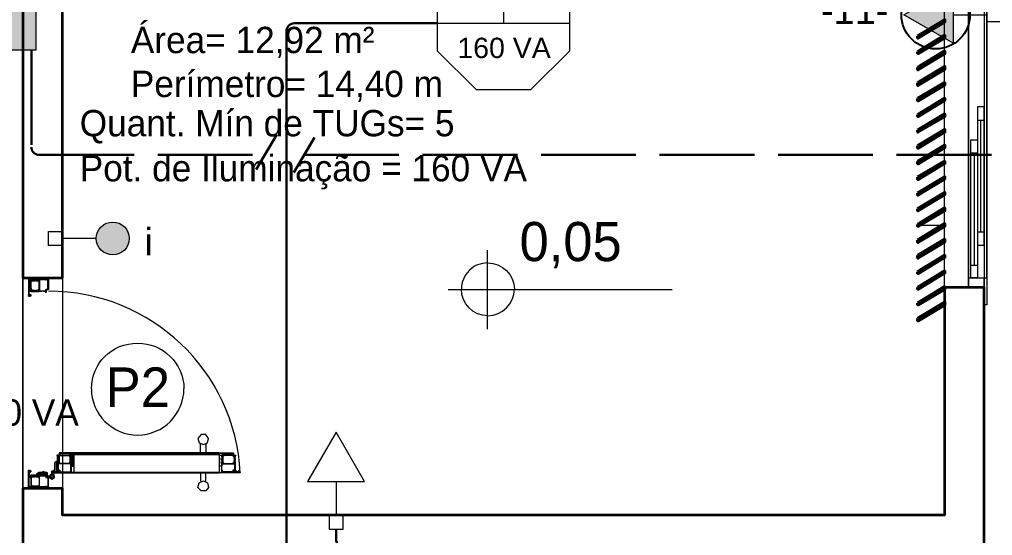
# Model space of a CAD drawing. Header units: millimetres. Extents: x -3501 to 2443, y -1417 to 2787.
# Drawn here: x -2126.9 to -1757.4, y 441.2 to 637.3 of the extents above; entities that cross this region are included whole.
import ezdxf

# ---------------------------------------------------------------- set-up
doc = ezdxf.new("R2010")
doc.units = ezdxf.units.MM
doc.linetypes.add('ACAD_ISO02W100', pattern=[15, 12, -3])
for name, color, linetype, lineweight in [('EL-ELETRODUTOS-ALV', 5, 'Continuous', 30), ('EL-SIMB-P-CIRC', 1, 'Continuous', 20), ('Eletroduto', 160, 'Continuous', 30), ('Pontos Elétricos', 1, 'Continuous', 20), ('TXT e CIRCUITOS', 7, 'Continuous', 30)]:
    doc.layers.add(name, color=color, linetype=linetype, lineweight=lineweight)
doc.layers.add('Line', color=7, linetype='Continuous', plot=False)
doc.layers.add('PDF_Geometry', color=7, linetype='Continuous')
doc.layers.add('Texto', color=7, linetype='Continuous')
doc.styles.add('estilo2', font='arial.ttf', dxfattribs={"height": 60})
doc.styles.add('PDF Bahnschrift', font='bahnschrift.ttf')
doc.styles.add('txt 2mm', font='arial.ttf', dxfattribs={"height": 100})

# ---------------------------------------------------------------- blocks, each defined once
blk = doc.blocks.new('cx luz oct')
at = {"ltscale": 3}
blk.add_line((43508.7, 29483.7), (43508.7, 29288.7), dxfattribs=at)
blk.add_lwpolyline([(43589.5, 29093.7), (43703.7, 29207.9), (43703.7, 29369.5), (43589.5, 29483.7), (43428, 29483.7), (43313.7, 29369.5), (43313.7, 29207.9), (43428, 29093.7)], close=True, dxfattribs=at)
blk.add_lwpolyline([(43313.7, 29288.7), (43703.7, 29288.7)], dxfattribs=at)
blk = doc.blocks.new('inte sim')
at = {"layer": 'EL-SIMB-P-CIRC', "color": 1}
blk.add_line((51872.6, 16975), (51872.6, 17103.5), dxfattribs=at)
blk.add_circle((51872.6, 16912.5), 62.5, dxfattribs=at)
blk = doc.blocks.new('int paralelo')
at = {"layer": 'EL-SIMB-P-CIRC', "ltscale": 3}
h = blk.add_hatch(color=256, dxfattribs=at)
h.dxf.hatch_style = 1
h.paths.add_polyline_path([(31096.1, 22328.9, 1), (31221.1, 22328.9, 1)])
at = {"layer": 'EL-SIMB-P-CIRC', "color": 1}
for p, q in [((30914.6, 22302.4), (30914.6, 22355.4)), ((30914.6, 22355.4), (30967.6, 22355.4)), ((30967.6, 22355.4), (30967.6, 22302.4)), ((30967.6, 22302.4), (30914.6, 22302.4))]:
    blk.add_line(p, q, dxfattribs=at)
at = {"layer": 'EL-SIMB-P-CIRC', "ltscale": 3, "rotation": 90}
blk.add_blockref('inte sim', (48071.1, -29543.8), dxfattribs=at)
blk = doc.blocks.new('tom baixa')
at = {"layer": 'EL-SIMB-P-CIRC', "color": 1}
for p, q in [((138252.4, 40154.5), (138439.9, 40046.3)), ((138252.4, 39938), (138252.4, 40154.5)), ((138071.3, 40019.8), (138071.3, 40072.8)), ((138071.3, 40072.8), (138124.4, 40072.8)), ((138124.4, 40072.8), (138124.4, 40019.8)), ((138252.4, 40046.3), (138124.4, 40046.3)), ((138439.9, 40046.3), (138252.4, 39938)), ((138124.4, 40019.8), (138071.3, 40019.8))]:
    blk.add_line(p, q, dxfattribs=at)
blk = doc.blocks.new('QDCP')
at = {"layer": 'EL-SIMB-P-CIRC', "ltscale": 3}
h = blk.add_hatch(color=256, dxfattribs=at)
h.dxf.hatch_style = 1
h.paths.add_polyline_path([(46456.8, 27014.3), (46456.8, 26914.3), (46956.8, 26914.3), (46956.8, 27014.3)])
for p, q in [((46456.8, 27014.3), (46406.8, 27014.3)), ((46956.8, 27014.3), (47006.8, 27014.3))]:
    blk.add_line(p, q, dxfattribs=at)
blk.add_lwpolyline([(46456.8, 26914.3), (46956.8, 26914.3), (46956.8, 27014.3), (46456.8, 27014.3)], close=True, dxfattribs=at)
blk = doc.blocks.new('tom alta')
at = {"layer": 'EL-SIMB-P-CIRC'}
blk.add_hatch(color=1, dxfattribs=at).paths.add_polyline_path([(138252.4, 39188.3), (138439.9, 39296.5), (138252.4, 39404.8)])
at = {"layer": 'EL-SIMB-P-CIRC', "color": 1}
for p, q in [((138252.4, 39404.8), (138439.9, 39296.5)), ((138252.4, 39188.3), (138252.4, 39404.8)), ((138071.3, 39270), (138071.3, 39323)), ((138071.3, 39323), (138124.4, 39323)), ((138124.4, 39323), (138124.4, 39270)), ((138252.4, 39296.5), (138124.4, 39296.5)), ((138439.9, 39296.5), (138252.4, 39188.3)), ((138124.4, 39270), (138071.3, 39270))]:
    blk.add_line(p, q, dxfattribs=at)
blk = doc.blocks.new('Ar-Condicionado')
at = {"layer": 'Line', "color": 244, "true_color": 0x991b1e}
blk.add_circle((-1505.9, 78.18), 13.01, dxfattribs=at)
at = {"layer": 'EL-SIMB-P-CIRC', "ltscale": 3, "xscale": 0.1, "yscale": 0.1, "zscale": 0.1, "rotation": 90}
blk.add_blockref('tom alta', (2423.75, -13753.73), dxfattribs=at)

msp = doc.modelspace()

# ---------------------------------------------------------------- linework, layer by layer
at = {"layer": 'Eletroduto'}
for points in [[(-2025.53, 309.27), (-2025.53, 632.82, -0.414214), (-2022.53, 635.82), (-1968.28, 635.82)], [(-2006.7, 443.6), (-2006.7, 439.74, 0.414214), (-2003.7, 436.74), (-1953.27, 436.74)]]:
    msp.add_lwpolyline(points, format="xyb", dxfattribs=at)
at = {"layer": 'Eletroduto', "linetype": 'ACAD_ISO02W100', "ltscale": 3}
for points in [[(-2122.43, 625.7), (-2122.43, 588.81, 0.414214), (-2119.43, 585.81), (-2033.79, 585.81)], [(-2018.83, 585.81), (-1740.81, 585.81, 0.207865), (-1738.61, 586.76), (-1705.53, 622.21)]]:
    msp.add_lwpolyline(points, format="xyb", dxfattribs=at)
at = {"layer": 'PDF_Geometry', "lineweight": 35}
for points in [[(-2110.61, 539.07), (-2110.61, 829.01), (-1775.59, 829.01), (-1775.59, 742.45), (-1760.56, 742.45), (-1760.56, 960.44), (-1775.59, 960.44), (-1775.59, 844.04), (-2110.61, 844.04), (-2125.64, 844.04), (-2125.64, 539.07)], [(-2125.64, 448.91), (-2125.64, 434.09), (-1775.59, 434.09), (-1775.59, 357.48), (-1760.56, 357.48), (-1760.56, 535.47), (-1775.59, 535.47), (-1775.59, 448.91), (-2110.61, 448.91), (-2110.61, 459.07), (-2125.64, 459.07)]]:
    msp.add_lwpolyline(points, close=True, dxfattribs=at)
at = {"layer": 'PDF_Geometry', "lineweight": 18}
for points in [[(-2125.64, 844.04), (-2125.64, 434.09), (-2275.48, 434.09), (-2275.48, 613.99), (-2275.48, 619.07), (-2300.46, 619.07), (-2325.43, 619.07), (-2325.43, 631.98)], [(-1760.56, 749.01), (-1759.5, 749.01), (-1759.5, 528.91), (-1760.56, 528.91)], [(-1766.49, 535.47), (-1766.49, 742.45), (-1766.49, 535.47)], [(-1775.59, 541.61), (-1775.59, 739.07)], [(-1760.56, 739.07), (-1760.56, 539.07)], [(-1775.59, 637.05), (-1775.59, 643.62)], [(-1775.59, 631.13), (-1775.59, 636.42)], [(-1775.59, 625.2), (-1775.59, 630.28)], [(-1775.59, 619.28), (-1775.59, 624.36)], [(-1775.59, 613.14), (-1775.59, 618.43)], [(-1775.59, 607.21), (-1775.59, 612.5)], [(-1775.59, 601.29), (-1775.59, 606.58)], [(-1775.59, 595.36), (-1775.59, 600.44)], [(-1775.59, 589.44), (-1775.59, 594.52)], [(-1775.59, 583.3), (-1775.59, 588.59)], [(-1775.59, 577.37), (-1775.59, 582.66)], [(-1775.59, 571.45), (-1775.59, 576.74)], [(-1775.59, 565.52), (-1775.59, 570.81)], [(-1775.59, 559.59), (-1775.59, 564.67)], [(-1775.59, 553.67), (-1775.59, 558.75)], [(-1775.59, 547.53), (-1775.59, 552.82)], [(-1775.59, 541.82), (-1775.59, 546.9)], [(-1775.59, 535.68), (-1775.59, 540.97)], [(-1766.49, 539.07), (-1766.49, 535.47), (-1775.59, 535.47)], [(-2123.31, 532.72), (-2123.31, 532.72)], [(-2123.31, 532.72), (-2123.31, 532.72)], [(-2123.31, 532.5), (-2123.31, 532.5)], [(-2123.31, 532.29), (-2123.31, 532.29)], [(-2123.31, 532.29), (-2123.31, 532.29)], [(-2123.1, 532.93), (-2123.1, 532.93)], [(-2123.1, 532.93), (-2123.1, 532.93)], [(-2123.1, 532.72), (-2123.1, 532.72)], [(-2123.1, 532.72), (-2123.1, 532.72)], [(-2123.1, 532.29), (-2123.1, 532.29)], [(-2123.1, 532.29), (-2123.1, 532.29)], [(-2122.89, 532.72), (-2122.89, 532.72)], [(-2122.89, 532.72), (-2122.89, 532.72)], [(-2122.89, 532.5), (-2122.89, 532.5)], [(-2122.89, 532.5), (-2122.89, 532.5)], [(-2122.89, 532.29), (-2122.89, 532.29)], [(-2121.83, 533.99), (-2121.83, 533.99)], [(-2121.83, 533.99), (-2121.83, 533.99)], [(-2121.41, 534.2), (-2121.41, 534.2)], [(-2121.41, 533.99), (-2121.41, 533.99)], [(-2121.41, 533.99), (-2121.41, 533.99)], [(-2120.56, 533.99), (-2120.56, 533.99)], [(-2120.56, 533.99), (-2120.56, 533.99)], [(-2120.56, 533.99), (-2120.56, 533.99)], [(-2120.35, 534.2), (-2120.35, 534.2)], [(-2120.14, 534.2), (-2120.14, 534.2)], [(-2120.14, 533.99), (-2120.14, 533.99)], [(-2120.14, 533.99), (-2120.14, 533.99)], [(-2119.93, 533.99), (-2119.93, 533.99)], [(-2123.1, 532.08), (-2123.1, 532.08)], [(-2122.89, 532.08), (-2122.89, 532.08)], [(-2122.68, 532.08), (-2122.68, 532.08)], [(-2122.68, 532.08), (-2122.68, 532.08)], [(-2056.22, 476), (-2056.22, 472.61), (-2058.13, 472.61), (-2058.13, 476)], [(-2112.31, 469.22), (-2112.52, 469.22), (-2112.52, 468.59), (-2112.52, 471.55), (-2112.52, 470.92), (-2112.31, 470.92), (-2112.1, 470.92), (-2112.31, 470.92), (-2112.31, 470.71), (-2112.1, 470.92), (-2112.1, 470.71), (-2112.31, 470.71), (-2112.31, 470.49), (-2112.1, 470.49), (-2112.1, 470.71), (-2112.31, 470.49), (-2112.52, 470.49), (-2112.52, 469.65), (-2112.31, 469.65), (-2112.1, 469.65), (-2112.1, 469.44)], [(-2112.52, 471.55), (-2112.52, 471.55)], [(-2112.31, 470.92), (-2112.31, 470.92)], [(-2112.31, 470.92), (-2112.31, 470.92)], [(-2112.31, 470.92), (-2112.31, 470.92)], [(-2112.31, 470.71), (-2112.31, 470.71)], [(-2112.31, 470.71), (-2112.31, 470.71)], [(-2112.31, 470.71), (-2112.31, 470.71)], [(-2112.31, 470.71), (-2112.31, 470.71)], [(-2112.31, 470.71), (-2112.31, 470.71)], [(-2112.31, 470.49), (-2112.31, 470.49)], [(-2112.31, 470.49), (-2112.31, 470.49)], [(-2112.31, 469.65), (-2112.31, 469.65)], [(-2112.31, 469.65), (-2112.31, 469.65)], [(-2112.31, 469.65), (-2112.31, 469.65)], [(-2112.31, 469.44), (-2112.31, 469.44)], [(-2112.31, 469.44), (-2112.31, 469.44)], [(-2112.31, 469.44), (-2112.31, 469.44)], [(-2112.31, 469.22), (-2112.1, 469.44)], [(-2112.31, 469.44), (-2112.31, 469.44)], [(-2112.1, 470.92), (-2112.1, 470.92)], [(-2112.1, 469.44), (-2112.1, 469.44)], [(-2102.99, 472.61), (-2111.88, 472.61), (-2111.88, 472.4), (-2102.99, 472.4)], [(-2051.14, 472.61), (-2106.17, 472.61)], [(-2106.17, 465.2), (-2106.17, 472.4)], [(-2106.17, 471.98), (-2051.14, 471.98)], [(-2106.17, 470.49), (-2106.17, 470.49)], [(-2051.14, 472.4), (-2105.11, 472.4)], [(-2054.32, 472.61), (-2045.64, 472.61), (-2045.64, 472.4), (-2054.32, 472.4), (-2051.14, 472.4), (-2051.14, 471.98), (-2054.32, 471.98), (-2051.14, 471.98), (-2051.14, 465.2), (-2054.32, 465.2), (-2043.1, 465.2), (-2043.1, 464.99), (-2054.32, 464.99)], [(-2051.14, 470.49), (-2051.14, 470.49)], [(-2045.22, 470.92), (-2045.22, 470.92)], [(-2045.22, 470.92), (-2045.22, 470.92)], [(-2045.22, 470.49), (-2045.22, 470.49)], [(-2045.22, 470.49), (-2045.22, 470.49)], [(-2045.22, 469.65), (-2045.22, 469.65)], [(-2045.22, 469.65), (-2045.22, 469.65)], [(-2045.22, 469.44), (-2045.22, 469.44)], [(-2045.01, 471.55), (-2045.01, 471.55)], [(-2045.01, 470.92), (-2045.01, 470.92)], [(-2045.01, 470.49), (-2045.01, 470.49)], [(-2045.01, 469.65), (-2045.01, 469.65)], [(-2123.31, 465.84), (-2123.31, 465.63), (-2123.31, 465.84)], [(-2123.31, 465.84), (-2123.31, 465.84)], [(-2123.1, 465.84), (-2123.1, 465.84)], [(-2122.89, 466.05), (-2122.89, 466.05)], [(-2122.89, 466.05), (-2122.89, 465.84), (-2122.89, 466.05)], [(-2122.89, 465.84), (-2122.89, 465.84)], [(-2122.89, 465.84), (-2122.89, 465.84)], [(-2122.89, 465.84), (-2122.89, 465.84)], [(-2122.89, 465.84), (-2122.89, 465.84)], [(-2122.68, 465.84), (-2122.68, 465.84)], [(-2122.68, 465.84), (-2122.68, 465.84)], [(-2114.85, 464.57), (-2115.48, 463.72), (-2115.06, 462.87), (-2114, 462.87), (-2113.58, 463.93), (-2114.21, 464.57), (-2114.42, 464.78), (-2114.42, 465.41), (-2114.21, 465.41), (-2113.58, 465.41), (-2114, 465.63), (-2114.21, 465.63), (-2114.21, 465.41), (-2114.21, 465.63), (-2114, 465.84), (-2114.21, 465.84), (-2114.21, 465.63), (-2114, 465.63), (-2113.58, 465.41), (-2112.94, 465.41), (-2112.73, 465.63), (-2112.73, 465.84), (-2112.52, 465.41), (-2112.1, 465.41), (-2111.88, 465.41), (-2111.88, 465.63), (-2112.1, 465.84), (-2112.31, 465.84), (-2112.1, 465.84), (-2112.1, 465.63), (-2111.88, 465.41), (-2112.1, 465.2), (-2112.94, 465.2), (-2114.21, 465.2), (-2114.21, 465.41), (-2113.37, 465.41), (-2113.15, 465.63), (-2112.94, 465.84), (-2112.94, 469.01), (-2113.15, 469.01), (-2113.37, 469.01), (-2113.58, 468.8), (-2113.58, 466.05), (-2113.58, 466.47)], [(-2115.06, 462.87), (-2115.48, 463.72), (-2114.85, 464.57), (-2114.64, 464.78), (-2114.64, 465.63), (-2114.42, 465.84), (-2113.58, 465.84), (-2113.58, 466.05)], [(-2114.42, 465.84), (-2114.42, 465.84)], [(-2114, 465.84), (-2114, 465.84)], [(-2114, 465.84), (-2114, 465.84)], [(-2112.94, 467.53), (-2112.94, 467.53)], [(-2112.94, 466.47), (-2112.94, 466.47)], [(-2112.73, 465.84), (-2112.73, 465.84)], [(-2112.52, 468.59), (-2112.52, 468.59)], [(-2112.52, 467.53), (-2112.52, 467.53)], [(-2112.52, 466.47), (-2112.52, 466.47)], [(-2112.31, 469.22), (-2112.31, 469.22)], [(-2112.31, 469.22), (-2112.31, 469.22)], [(-2112.31, 469.22), (-2112.31, 469.22)], [(-2112.31, 465.84), (-2112.31, 465.84)], [(-2112.31, 465.84), (-2112.31, 465.84)], [(-2112.31, 465.84), (-2112.31, 465.84)], [(-2111.67, 466.05), (-2111.67, 466.05)], [(-2107.44, 465.84), (-2107.44, 465.84)], [(-2107.44, 465.84), (-2107.44, 465.84)], [(-2106.17, 469.01), (-2106.17, 469.01)], [(-2051.14, 469.01), (-2051.14, 469.01)], [(-2049.87, 465.84), (-2049.87, 465.84)], [(-2045.22, 469.22), (-2045.22, 469.22)], [(-2045.22, 469.22), (-2045.22, 469.22)], [(-2045.01, 469.22), (-2045.01, 469.22)], [(-2045.01, 468.59), (-2045.01, 468.59)], [(-2045.01, 465.84), (-2045.01, 465.84)], [(-2044.79, 465.84), (-2044.79, 465.84)], [(-2123.31, 465.63), (-2123.31, 465.63)], [(-2123.31, 465.63), (-2123.31, 465.63)], [(-2123.31, 465.63), (-2123.31, 465.63)], [(-2123.31, 465.41), (-2123.31, 465.41)], [(-2123.31, 465.41), (-2123.31, 465.41)], [(-2123.31, 465.2), (-2123.31, 465.2)], [(-2123.31, 465.2), (-2123.31, 465.2)], [(-2123.1, 465.63), (-2123.1, 465.63)], [(-2123.1, 465.63), (-2123.1, 465.63)], [(-2123.1, 465.63), (-2123.1, 465.63)], [(-2123.1, 465.41), (-2123.1, 465.41)], [(-2123.1, 465.2), (-2123.1, 465.2)], [(-2123.1, 465.2), (-2123.1, 465.2)], [(-2122.89, 465.63), (-2122.89, 465.63)], [(-2122.89, 465.63), (-2122.89, 465.63)], [(-2122.89, 465.41), (-2122.89, 465.41)], [(-2122.89, 465.41), (-2122.89, 465.41)], [(-2122.89, 465.41), (-2122.89, 465.41)], [(-2122.47, 464.14), (-2122.47, 464.14)], [(-2121.83, 464.14), (-2121.83, 464.14)], [(-2121.83, 463.93), (-2121.83, 463.93)], [(-2121.83, 463.93), (-2121.83, 463.93)], [(-2121.62, 463.93), (-2121.62, 463.93)], [(-2121.62, 463.93), (-2121.62, 463.93)], [(-2121.62, 463.93), (-2121.62, 463.93)], [(-2121.62, 463.93), (-2121.62, 463.93)], [(-2121.41, 464.14), (-2121.41, 464.14)], [(-2121.41, 463.93), (-2121.41, 463.93)], [(-2121.41, 463.93), (-2121.41, 463.93)], [(-2121.41, 463.93), (-2121.41, 463.93)], [(-2121.41, 463.93), (-2121.41, 463.93)], [(-2120.56, 464.14), (-2120.56, 464.14)], [(-2120.56, 463.93), (-2120.56, 463.93)], [(-2120.56, 463.93), (-2120.56, 463.93)], [(-2120.35, 463.93), (-2120.35, 463.93)], [(-2120.35, 463.93), (-2120.35, 463.93)], [(-2120.35, 463.93), (-2120.35, 463.93)], [(-2120.14, 464.14), (-2120.14, 464.14)], [(-2120.14, 463.93), (-2120.14, 463.93)], [(-2119.93, 463.93), (-2120.14, 463.93), (-2119.93, 463.93)], [(-2120.14, 463.93), (-2120.14, 463.93)], [(-2120.14, 463.93), (-2120.14, 463.93)], [(-2119.93, 463.93), (-2119.93, 463.93)], [(-2119.5, 464.14), (-2119.5, 464.14)], [(-2117.39, 465.2), (-2117.6, 465.41), (-2118.23, 465.41), (-2118.23, 465.2), (-2118.44, 465.2)], [(-2118.23, 464.78), (-2118.23, 464.78)], [(-2118.02, 464.78), (-2118.02, 464.78)], [(-2117.6, 464.78), (-2117.6, 464.78)], [(-2114.21, 465.63), (-2114.21, 465.63)], [(-2114.21, 465.63), (-2114.21, 465.63)], [(-2114.21, 465.63), (-2114.21, 465.63)], [(-2114.21, 465.41), (-2114.21, 465.41)], [(-2114.21, 465.41), (-2114.21, 465.41)], [(-2114.21, 465.41), (-2114.21, 465.41)], [(-2102.99, 465.2), (-2114.21, 465.2), (-2114.21, 464.99), (-2102.99, 464.99)], [(-2114.21, 465.2), (-2114.21, 465.2)], [(-2114.21, 465.2), (-2114.21, 465.2)], [(-2114, 465.63), (-2114, 465.63)], [(-2114, 465.63), (-2114, 465.63)], [(-2113.15, 465.2), (-2114, 465.2), (-2113.15, 465.2)], [(-2113.79, 465.63), (-2113.79, 465.63)], [(-2113.79, 465.63), (-2113.79, 465.63)], [(-2113.58, 465.41), (-2113.58, 465.41)], [(-2113.58, 465.41), (-2113.58, 465.41)], [(-2112.94, 465.2), (-2112.94, 465.2)], [(-2112.94, 465.2), (-2112.94, 465.2)], [(-2112.52, 465.41), (-2112.52, 465.41)], [(-2107.44, 465.41), (-2107.44, 465.41)], [(-2106.17, 464.99), (-2051.14, 464.99)], [(-2051.14, 465.2), (-2105.11, 465.2)], [(-2056.22, 461.82), (-2056.22, 464.99), (-2058.13, 464.99), (-2058.13, 461.82)], [(-2045.85, 465.41), (-2045.85, 465.41)], [(-2045.43, 465.41), (-2045.43, 465.41)], [(-2044.37, 465.2), (-2044.37, 465.2)], [(-2044.37, 465.2), (-2043.31, 465.2), (-2044.37, 465.2)], [(-2044.37, 465.2), (-2044.37, 465.2)], [(-2043.95, 465.41), (-2043.95, 465.41)], [(-2043.74, 465.63), (-2043.74, 465.63)], [(-2043.74, 465.63), (-2043.74, 465.63)], [(-2043.52, 465.63), (-2043.52, 465.63)], [(-2043.31, 465.63), (-2043.31, 465.63)], [(-2043.31, 465.2), (-2043.31, 465.2)], [(-2043.31, 465.2), (-2043.31, 465.2)], [(-2043.1, 465.41), (-2043.1, 465.41)], [(-2043.1, 465.2), (-2043.1, 465.2)]]:
    msp.add_lwpolyline(points, dxfattribs=at)
for points in [[(-1760.56, 539.07), (-1759.5, 539.07), (-1759.5, 739.07), (-1760.56, 739.07)], [(-1763.1, 604.04), (-1763.1, 551.55), (-1760.56, 551.55), (-1760.56, 604.04)], [(-1765.64, 591.55), (-1763.1, 591.55), (-1763.1, 539.07), (-1765.64, 539.07)], [(-2125.64, 459.07), (-2125.64, 539.07), (-2110.61, 539.07), (-2110.61, 459.07)], [(-2123.52, 532.93), (-2123.1, 532.93), (-2123.1, 532.72), (-2123.1, 532.93), (-2123.31, 532.93), (-2123.31, 533.77), (-2123.31, 533.99), (-2122.47, 533.99), (-2122.25, 533.99), (-2122.04, 533.99), (-2122.25, 534.2), (-2122.47, 533.99), (-2122.47, 534.41), (-2122.47, 534.62), (-2122.47, 534.41), (-2122.25, 534.41), (-2122.25, 534.62), (-2122.25, 534.83), (-2122.47, 534.83), (-2122.47, 537.58), (-2122.25, 537.8), (-2122.25, 538.01), (-2122.47, 537.8), (-2122.47, 538.01), (-2122.47, 538.22), (-2122.47, 538.43), (-2122.25, 538.22), (-2122.04, 538.43), (-2122.25, 538.43), (-2122.47, 538.43), (-2123.31, 538.43), (-2123.31, 538.85), (-2123.1, 538.85), (-2123.1, 539.07), (-2123.52, 539.07), (-2123.52, 532.08), (-2123.1, 532.08), (-2123.1, 532.29), (-2123.1, 532.08), (-2123.52, 532.08), (-2123.52, 532.29), (-2123.31, 532.5), (-2123.52, 532.5), (-2123.31, 532.5), (-2123.31, 532.72), (-2123.52, 532.72)], [(-2115.9, 539.07), (-2123.52, 539.07)], [(-2122.89, 534.62), (-2122.68, 534.62), (-2122.68, 538.43), (-2123.31, 538.43), (-2123.31, 534.2), (-2123.31, 533.99), (-2122.68, 533.99), (-2122.68, 534.2), (-2122.68, 534.41), (-2122.68, 534.62)], [(-2120.56, 538.43), (-2121.41, 538.43), (-2121.2, 538.43), (-2121.2, 538.22), (-2121.83, 538.22), (-2122.04, 538.22), (-2121.83, 538.43), (-2122.04, 538.43), (-2122.04, 538.22), (-2122.25, 538.22), (-2122.47, 538.22), (-2122.47, 538.01), (-2122.47, 537.8), (-2122.25, 538.01), (-2120.98, 538.01), (-2120.98, 538.22), (-2120.77, 538.22), (-2120.77, 538.01), (-2119.71, 538.01), (-2119.5, 537.8), (-2119.5, 538.01), (-2119.5, 538.22), (-2119.71, 538.22), (-2119.93, 538.43), (-2120.14, 538.43), (-2119.93, 538.43), (-2119.93, 538.22), (-2120.56, 538.22), (-2120.77, 538.22), (-2120.77, 538.43)], [(-2119.5, 533.99), (-2119.71, 533.99), (-2119.71, 534.2), (-2119.5, 534.2), (-2119.5, 533.99), (-2119.5, 534.41), (-2119.5, 534.62), (-2119.5, 534.41), (-2119.71, 534.41), (-2119.71, 534.62), (-2119.71, 534.83), (-2119.5, 534.83), (-2119.5, 537.58), (-2119.5, 537.8), (-2119.71, 537.8), (-2119.71, 538.01), (-2119.5, 537.8), (-2119.5, 538.01), (-2119.5, 538.22), (-2119.5, 538.43), (-2119.5, 538.22), (-2119.71, 538.22), (-2119.71, 538.43), (-2119.5, 538.43), (-2118.02, 538.43), (-2118.02, 539.07), (-2117.6, 539.07), (-2117.6, 538.85), (-2117.81, 538.85), (-2117.81, 538.43), (-2116.96, 538.43), (-2116.12, 538.43), (-2116.12, 538.85), (-2116.33, 538.85), (-2116.12, 539.07), (-2115.9, 539.07), (-2115.9, 534.62), (-2116.75, 534.62), (-2116.75, 534.41), (-2116.75, 533.56), (-2116.96, 533.56), (-2116.96, 533.99), (-2118.02, 533.99), (-2118.23, 533.99)], [(-2116.12, 534.83), (-2116.12, 538.22), (-2116.12, 538.43), (-2116.75, 538.43), (-2116.75, 538.22), (-2116.96, 538.22), (-2116.96, 538.43), (-2119.29, 538.43), (-2119.29, 533.99), (-2118.44, 533.99), (-2118.44, 534.2), (-2117.81, 534.2), (-2117.81, 533.99), (-2116.96, 533.99), (-2116.96, 534.62), (-2116.75, 534.62), (-2116.12, 534.62)], [(-1759.5, 528.91), (-1760.56, 528.91), (-1760.56, 539.07), (-1759.5, 539.07)], [(-2123.31, 532.72), (-2123.1, 532.72), (-2123.1, 532.93), (-2122.89, 532.93), (-2122.89, 532.72), (-2122.89, 532.29), (-2122.68, 532.08), (-2122.68, 532.5), (-2122.68, 532.08), (-2122.89, 532.08), (-2123.1, 532.08), (-2123.1, 532.29), (-2123.31, 532.29), (-2123.31, 532.5)], [(-2122.89, 532.72), (-2122.68, 532.72), (-2122.68, 532.5), (-2122.89, 532.5)], [(-2120.56, 533.99), (-2121.41, 533.99), (-2121.2, 533.99), (-2121.2, 534.2), (-2121.83, 534.2), (-2122.04, 534.2), (-2122.04, 533.99), (-2121.83, 533.99), (-2122.04, 533.99), (-2122.04, 534.2), (-2122.25, 534.2), (-2122.47, 534.2), (-2122.47, 533.99), (-2122.47, 534.2), (-2122.47, 534.41), (-2122.25, 534.41), (-2120.98, 534.41), (-2120.98, 534.2), (-2120.77, 534.2), (-2120.77, 534.41), (-2119.71, 534.41), (-2119.5, 534.41), (-2119.5, 534.2), (-2119.5, 533.99), (-2119.5, 534.2), (-2119.71, 534.2), (-2119.93, 533.99), (-2120.14, 533.99), (-2119.93, 533.99), (-2119.93, 534.2), (-2120.56, 534.2), (-2120.77, 533.99)], [(-2121.83, 533.99), (-2121.83, 534.2), (-2121.62, 534.2), (-2121.41, 534.2), (-2121.41, 533.99), (-2120.56, 533.99), (-2120.35, 534.2), (-2120.14, 534.2), (-2119.93, 533.99), (-2120.14, 533.99), (-2119.5, 533.99), (-2119.5, 533.77), (-2122.47, 533.77), (-2122.47, 533.99)], [(-2057.07, 475.78), (-2055.59, 476.42), (-2055.16, 478.11), (-2056.22, 479.59), (-2057.92, 479.59), (-2059.19, 478.11), (-2058.76, 476.42)], [(-2112.94, 466.05), (-2112.94, 469.44), (-2112.52, 469.44), (-2112.52, 466.05)], [(-2107.23, 471.55), (-2107.23, 471.76), (-2107.65, 471.76), (-2107.65, 472.19), (-2107.23, 472.19), (-2107.02, 472.19), (-2107.02, 472.4), (-2107.23, 472.4), (-2111.67, 472.4), (-2111.88, 472.4), (-2111.88, 471.76), (-2112.73, 471.76), (-2112.73, 471.55), (-2112.52, 471.55), (-2112.31, 471.55), (-2112.31, 471.34), (-2112.52, 471.34), (-2112.31, 471.13), (-2112.1, 471.34), (-2112.31, 471.55), (-2111.88, 471.55), (-2111.88, 471.34), (-2111.67, 471.34), (-2111.67, 471.55), (-2108.29, 471.55), (-2108.07, 471.55), (-2108.07, 471.34), (-2107.86, 471.34), (-2107.86, 471.55), (-2107.44, 471.55), (-2107.44, 471.34), (-2107.65, 471.34), (-2107.44, 471.34), (-2107.23, 471.13), (-2107.23, 471.34)], [(-2112.31, 469.65), (-2112.52, 469.65), (-2112.52, 470.49), (-2112.31, 470.49), (-2112.31, 470.28), (-2112.1, 470.28), (-2112.1, 470.49), (-2112.1, 471.13), (-2112.31, 471.13), (-2112.31, 470.92), (-2112.52, 470.92), (-2112.52, 471.13), (-2112.31, 471.13), (-2112.1, 471.34), (-2112.31, 471.55), (-2112.1, 471.55), (-2111.88, 471.55), (-2111.88, 471.34), (-2111.88, 470.28), (-2111.88, 470.07), (-2112.1, 470.07), (-2111.88, 470.07), (-2111.88, 468.8), (-2111.88, 468.59), (-2112.1, 468.59), (-2112.31, 468.59), (-2112.1, 468.8), (-2112.1, 469.01), (-2112.31, 469.01), (-2112.52, 469.01), (-2112.52, 469.22), (-2112.31, 469.22), (-2112.31, 469.01), (-2112.1, 469.01), (-2112.1, 469.65), (-2112.1, 469.86), (-2112.31, 469.86)], [(-2112.31, 469.22), (-2112.1, 469.22), (-2112.1, 469.44), (-2112.31, 469.65), (-2112.31, 469.44)], [(-2112.1, 469.44), (-2112.31, 469.44)], [(-2107.86, 471.76), (-2107.86, 472.19), (-2111.67, 472.19), (-2111.67, 471.76)], [(-2107.44, 469.65), (-2107.23, 469.65), (-2107.23, 470.49), (-2107.44, 470.49), (-2107.44, 470.28), (-2107.65, 470.28), (-2107.65, 470.49), (-2107.65, 471.13), (-2107.44, 471.13), (-2107.44, 470.92), (-2107.23, 470.92), (-2107.23, 471.13), (-2107.44, 471.34), (-2107.65, 471.34), (-2107.44, 471.55), (-2107.86, 471.55), (-2107.86, 471.34), (-2107.86, 470.28), (-2107.65, 470.07), (-2107.86, 470.07), (-2107.86, 468.8), (-2107.86, 468.59), (-2107.44, 468.59), (-2107.65, 468.8), (-2107.44, 469.01), (-2107.23, 469.01), (-2107.23, 469.22), (-2107.44, 469.22), (-2107.44, 469.01), (-2107.65, 469.01), (-2107.65, 469.65), (-2107.65, 469.86), (-2107.44, 469.86)], [(-2106.17, 469.01), (-2106.59, 469.22), (-2106.59, 469.44), (-2106.59, 469.86), (-2106.59, 470.07), (-2106.59, 470.28), (-2106.17, 470.49), (-2106.38, 470.49), (-2106.59, 470.49), (-2106.59, 470.71), (-2106.59, 471.55), (-2106.38, 471.55), (-2106.38, 471.76), (-2106.59, 471.76), (-2107.23, 471.76), (-2107.23, 471.34), (-2107.23, 468.17), (-2107.23, 467.95), (-2107.23, 467.74), (-2107.23, 467.53), (-2106.59, 467.53), (-2106.38, 467.53), (-2106.38, 467.74), (-2106.59, 467.74), (-2106.59, 468.59), (-2106.59, 468.8), (-2106.59, 469.01)], [(-2051.14, 467.74), (-2050.93, 467.74), (-2050.93, 468.59), (-2050.93, 468.8), (-2050.72, 468.8), (-2050.93, 469.01), (-2051.14, 469.01), (-2050.93, 469.22), (-2050.72, 469.22), (-2050.93, 469.44), (-2050.93, 469.86), (-2050.93, 470.07), (-2050.72, 470.07), (-2050.72, 470.28), (-2051.14, 470.49), (-2050.93, 470.49), (-2050.72, 470.49), (-2050.93, 470.71), (-2050.93, 471.55), (-2051.14, 471.55), (-2051.14, 471.76), (-2050.93, 471.76), (-2050.3, 471.76), (-2050.08, 471.76), (-2050.08, 471.34), (-2050.08, 468.17), (-2050.08, 467.95), (-2050.08, 467.74), (-2050.3, 467.53), (-2050.93, 467.53), (-2051.14, 467.53)], [(-2050.08, 471.55), (-2050.08, 471.76), (-2049.87, 471.76), (-2049.66, 471.76), (-2049.66, 472.19), (-2049.87, 472.19), (-2050.3, 472.19), (-2050.3, 472.4), (-2050.08, 472.4), (-2045.85, 472.4), (-2045.64, 472.4), (-2045.64, 471.76), (-2044.79, 471.76), (-2044.79, 471.55), (-2045.01, 471.55), (-2045.01, 471.34), (-2045.01, 471.13), (-2045.22, 471.34), (-2045.22, 471.55), (-2045.64, 471.55), (-2045.43, 471.34), (-2045.64, 471.34), (-2045.85, 471.34), (-2045.85, 471.55), (-2049.24, 471.55), (-2049.45, 471.34), (-2049.66, 471.34), (-2049.45, 471.55), (-2049.66, 471.55), (-2049.87, 471.55), (-2050.08, 471.55), (-2049.87, 471.34), (-2050.08, 471.13), (-2050.08, 471.34)], [(-2050.08, 469.65), (-2050.08, 470.49), (-2050.08, 470.28), (-2049.87, 470.28), (-2049.87, 470.49), (-2049.87, 471.13), (-2050.08, 470.92), (-2050.08, 471.13), (-2049.87, 471.34), (-2049.87, 471.55), (-2049.66, 471.55), (-2049.45, 471.55), (-2049.66, 471.34), (-2049.66, 470.28), (-2049.66, 470.07), (-2049.87, 470.07), (-2049.66, 470.07), (-2049.66, 468.8), (-2049.45, 468.59), (-2049.66, 468.59), (-2049.87, 468.59), (-2049.87, 468.8), (-2049.87, 469.01), (-2050.08, 469.01), (-2050.08, 469.22), (-2049.87, 469.01), (-2049.87, 469.65), (-2049.87, 469.86), (-2050.08, 469.86)], [(-2049.66, 471.76), (-2049.66, 472.19), (-2045.85, 472.19), (-2045.85, 471.76)], [(-2045.01, 469.65), (-2045.01, 470.49), (-2045.22, 470.49), (-2045.22, 470.28), (-2045.43, 470.49), (-2045.43, 471.13), (-2045.22, 471.13), (-2045.22, 470.92), (-2045.01, 470.92), (-2045.01, 471.13), (-2045.22, 471.34), (-2045.22, 471.55), (-2045.64, 471.55), (-2045.43, 471.34), (-2045.43, 470.28), (-2045.43, 470.07), (-2045.22, 470.07), (-2045.43, 470.07), (-2045.43, 468.8), (-2045.64, 468.59), (-2045.22, 468.59), (-2045.22, 468.8), (-2045.22, 469.01), (-2045.01, 469.01), (-2045.01, 469.22), (-2045.22, 469.22), (-2045.22, 469.01), (-2045.43, 469.01), (-2045.43, 469.65), (-2045.22, 469.86), (-2045.22, 469.65)], [(-2045.22, 469.22), (-2045.01, 469.22), (-2045.01, 468.59), (-2045.01, 471.55), (-2045.01, 470.92), (-2045.22, 470.92), (-2045.22, 470.71), (-2045.22, 470.49), (-2045.01, 470.49), (-2045.01, 469.65), (-2045.22, 469.65), (-2045.22, 469.44)], [(-2123.52, 465.2), (-2123.1, 465.2), (-2123.1, 464.99), (-2123.31, 464.99), (-2123.31, 464.14), (-2122.47, 464.14), (-2122.25, 464.14), (-2122.04, 464.14), (-2122.25, 463.93), (-2122.25, 463.72), (-2122.25, 463.93), (-2122.47, 463.93), (-2122.47, 463.51), (-2122.25, 463.51), (-2122.25, 463.3), (-2122.47, 463.3), (-2122.47, 460.55), (-2122.47, 460.34), (-2122.25, 460.34), (-2122.25, 460.12), (-2122.47, 460.12), (-2122.47, 459.7), (-2122.25, 459.7), (-2122.04, 459.49), (-2122.25, 459.49), (-2122.47, 459.49), (-2123.31, 459.49), (-2123.31, 459.28), (-2123.1, 459.28), (-2123.1, 459.07), (-2123.52, 459.07), (-2123.52, 465.84), (-2123.52, 466.05), (-2123.1, 466.05), (-2123.1, 465.84), (-2123.1, 465.63), (-2123.1, 465.84), (-2123.52, 465.84), (-2123.52, 465.63), (-2123.31, 465.63), (-2123.52, 465.63), (-2123.52, 465.41), (-2123.31, 465.41), (-2123.52, 465.41)], [(-2122.68, 465.63), (-2122.68, 465.84), (-2122.89, 465.63), (-2122.89, 465.84), (-2123.1, 465.84), (-2123.1, 465.41), (-2122.89, 465.41), (-2122.68, 465.63), (-2122.68, 465.41), (-2122.89, 465.41), (-2122.89, 465.63), (-2122.89, 465.41), (-2122.89, 465.2), (-2123.1, 465.2), (-2123.31, 465.2), (-2123.31, 465.41), (-2123.31, 465.63), (-2123.1, 465.63), (-2123.31, 465.63), (-2123.31, 465.41), (-2123.1, 465.41), (-2123.1, 465.63), (-2123.1, 465.84), (-2122.89, 466.05), (-2122.68, 465.84)], [(-2113.79, 465.84), (-2113.58, 465.63), (-2113.79, 465.63), (-2114, 465.84)], [(-2107.23, 467.32), (-2107.23, 468.59), (-2107.23, 468.8), (-2107.23, 469.01), (-2107.44, 468.8), (-2107.65, 468.8), (-2107.44, 468.8), (-2107.44, 468.59), (-2107.86, 468.59), (-2107.86, 468.8), (-2108.07, 468.8), (-2108.07, 468.59), (-2108.29, 468.59), (-2111.67, 468.59), (-2111.67, 468.8), (-2111.88, 468.8), (-2111.88, 468.59), (-2112.31, 468.59), (-2112.1, 468.8), (-2112.31, 469.01), (-2112.52, 468.8), (-2112.31, 468.8), (-2112.31, 468.59), (-2112.52, 468.59), (-2112.52, 467.32), (-2112.31, 467.32), (-2112.52, 467.32), (-2112.52, 466.05), (-2112.73, 466.05), (-2112.73, 465.84), (-2111.88, 465.84), (-2111.88, 465.2), (-2111.67, 465.2), (-2107.44, 465.2), (-2107.23, 465.2)], [(-2107.44, 465.41), (-2107.44, 465.84), (-2107.65, 466.05), (-2107.44, 466.05), (-2107.44, 468.38), (-2112.31, 468.38), (-2112.31, 467.74), (-2112.31, 466.9), (-2112.31, 466.05), (-2111.67, 466.05), (-2111.67, 465.41), (-2111.46, 465.41)], [(-2050.08, 467.32), (-2050.08, 468.59), (-2050.08, 468.8), (-2050.08, 469.01), (-2049.87, 468.8), (-2050.08, 468.59), (-2049.87, 468.59), (-2049.66, 468.59), (-2049.45, 468.59), (-2049.66, 468.8), (-2049.45, 468.8), (-2049.24, 468.59), (-2045.85, 468.59), (-2045.85, 468.8), (-2045.64, 468.8), (-2045.43, 468.8), (-2045.64, 468.59), (-2045.22, 468.59), (-2045.22, 468.8), (-2045.01, 469.01), (-2045.01, 468.8), (-2045.01, 468.59), (-2045.01, 467.32), (-2045.01, 466.05), (-2044.79, 466.05), (-2044.79, 465.84), (-2045.64, 465.84), (-2045.64, 465.2), (-2045.85, 465.2), (-2049.87, 465.2), (-2050.08, 465.2)], [(-2049.87, 465.84), (-2049.87, 466.05), (-2050.08, 466.05), (-2050.08, 468.38), (-2045.22, 468.38), (-2045.22, 467.74), (-2045.22, 466.9), (-2045.22, 466.05), (-2045.64, 466.05), (-2045.85, 466.05), (-2045.85, 465.41), (-2049.87, 465.41), (-2050.08, 465.41), (-2050.08, 465.84)], [(-2044.58, 465.41), (-2044.58, 465.63), (-2044.79, 465.84), (-2044.79, 465.41), (-2045.01, 465.41), (-2045.43, 465.41), (-2045.43, 465.63), (-2045.22, 465.84), (-2045.01, 465.84), (-2045.22, 465.84), (-2045.43, 465.84), (-2045.43, 465.63), (-2045.64, 465.41), (-2045.43, 465.2), (-2044.37, 465.2), (-2043.31, 465.2), (-2043.1, 465.2), (-2043.1, 465.41), (-2043.1, 465.63), (-2043.1, 465.84), (-2043.31, 465.84), (-2043.31, 465.63), (-2043.52, 465.63), (-2043.95, 465.41)], [(-2043.74, 465.84), (-2043.74, 465.63), (-2043.52, 465.84)], [(-2043.52, 465.84), (-2043.31, 465.84)], [(-2122.89, 463.3), (-2122.68, 463.3), (-2122.68, 459.7), (-2123.31, 459.7), (-2123.31, 463.93), (-2122.68, 463.93), (-2122.68, 463.51), (-2122.89, 463.51)], [(-2120.56, 463.93), (-2120.56, 464.14), (-2121.41, 464.14), (-2121.41, 463.93), (-2121.2, 463.93), (-2121.2, 463.72), (-2121.83, 463.72), (-2122.04, 463.93), (-2121.83, 463.93), (-2121.83, 464.14), (-2122.04, 464.14), (-2122.04, 463.93), (-2122.25, 463.72), (-2122.47, 463.93), (-2122.47, 463.51), (-2122.25, 463.51), (-2120.98, 463.51), (-2120.98, 463.72), (-2120.77, 463.72), (-2120.77, 463.51), (-2119.71, 463.51), (-2119.5, 463.51), (-2119.5, 463.93), (-2119.71, 463.72), (-2119.71, 463.93), (-2119.93, 464.14), (-2120.14, 463.93), (-2119.93, 463.93), (-2119.93, 463.72), (-2120.56, 463.72), (-2120.77, 463.93)], [(-2120.14, 463.93), (-2120.14, 463.72), (-2120.35, 463.72), (-2120.35, 463.93), (-2120.35, 464.14), (-2120.14, 464.14), (-2119.5, 464.14), (-2122.47, 464.14), (-2121.83, 464.14), (-2121.83, 463.93), (-2121.62, 463.72), (-2121.41, 463.72), (-2121.41, 463.93), (-2121.41, 464.14), (-2120.56, 464.14), (-2120.56, 463.93), (-2120.35, 463.93), (-2120.14, 463.93), (-2120.14, 464.14)], [(-2121.62, 464.14), (-2121.41, 464.14), (-2121.41, 463.93), (-2121.62, 463.93)], [(-2120.35, 464.78), (-2116.96, 464.78), (-2116.96, 464.14), (-2120.35, 464.14)], [(-2116.33, 463.93), (-2116.33, 464.99), (-2116.54, 465.2), (-2116.75, 465.2), (-2116.96, 465.2), (-2119.71, 465.2), (-2119.93, 464.99), (-2119.93, 464.78), (-2117.39, 464.78), (-2116.75, 464.78), (-2116.75, 464.57), (-2116.75, 463.72), (-2116.75, 463.51), (-2116.54, 463.51), (-2115.69, 463.51), (-2115.48, 463.3), (-2114.64, 462.66), (-2113.58, 463.3), (-2113.79, 464.36), (-2114.64, 464.78), (-2115.48, 463.93), (-2115.69, 463.72), (-2116.33, 463.72)], [(-2119.5, 464.14), (-2119.71, 464.14), (-2119.71, 463.93), (-2119.71, 463.72), (-2119.5, 463.72), (-2119.5, 463.93), (-2119.5, 463.51), (-2119.71, 463.51), (-2119.71, 463.3), (-2119.5, 463.3), (-2119.5, 460.55), (-2119.5, 460.34), (-2119.71, 460.12), (-2119.5, 460.12), (-2119.5, 459.7), (-2119.71, 459.7), (-2119.71, 459.49), (-2119.5, 459.49), (-2118.02, 459.49), (-2118.02, 459.07), (-2117.6, 459.07), (-2117.6, 459.28), (-2117.81, 459.28), (-2117.81, 459.49), (-2116.96, 459.49), (-2116.12, 459.49), (-2116.12, 459.28), (-2116.33, 459.28), (-2116.33, 459.07), (-2116.12, 459.07), (-2115.9, 459.07), (-2115.9, 463.3), (-2115.9, 463.51), (-2116.75, 463.51), (-2116.75, 464.36), (-2116.96, 464.36), (-2116.96, 464.14), (-2118.02, 464.14), (-2118.23, 464.14)], [(-2116.12, 463.3), (-2116.12, 459.7), (-2116.75, 459.7), (-2116.75, 459.91), (-2116.96, 459.91), (-2116.96, 459.7), (-2119.29, 459.7), (-2119.29, 463.93), (-2118.44, 463.93), (-2117.81, 463.93), (-2116.96, 463.93), (-2116.96, 463.3), (-2116.75, 463.3)], [(-2114.64, 464.36), (-2114, 463.72), (-2114.64, 463.09), (-2115.06, 463.72)], [(-2114.64, 464.36), (-2114, 463.72), (-2114.64, 463.09), (-2115.06, 463.72)], [(-2057.07, 462.03), (-2055.59, 461.18), (-2055.16, 459.49), (-2056.22, 458.22), (-2057.92, 458.22), (-2059.19, 459.49), (-2058.76, 461.18)], [(-2115.9, 459.07), (-2123.52, 459.07)], [(-2120.56, 459.7), (-2120.56, 459.49), (-2121.41, 459.49), (-2121.41, 459.7), (-2121.2, 459.7), (-2121.2, 459.91), (-2121.83, 459.91), (-2122.04, 459.7), (-2121.83, 459.7), (-2121.83, 459.49), (-2122.04, 459.49), (-2122.04, 459.7), (-2122.25, 459.7), (-2122.47, 459.7), (-2122.47, 460.12), (-2122.25, 460.12), (-2120.98, 460.12), (-2120.98, 459.91), (-2120.98, 459.7), (-2120.77, 459.7), (-2120.77, 459.91), (-2120.77, 460.12), (-2119.71, 460.12), (-2119.5, 460.12), (-2119.5, 459.7), (-2119.71, 459.7), (-2119.93, 459.49), (-2120.14, 459.49), (-2120.14, 459.7), (-2119.93, 459.7), (-2119.93, 459.91), (-2120.56, 459.91), (-2120.56, 459.7), (-2120.77, 459.7)]]:
    msp.add_lwpolyline(points, close=True, dxfattribs=at)
at = {"layer": 'PDF_Geometry', "lineweight": 50}
for points in [[(-1785.75, 630.92), (-1785.75, 630.28), (-1775.59, 636.42), (-1775.59, 637.05)], [(-1785.75, 624.99), (-1785.75, 624.36), (-1775.59, 630.28), (-1775.59, 631.13)], [(-1785.75, 619.07), (-1785.75, 618.22), (-1775.59, 624.36), (-1775.59, 625.2)], [(-1785.75, 613.14), (-1785.75, 612.29), (-1775.59, 618.43), (-1775.59, 619.28)], [(-1785.75, 607.21), (-1785.75, 606.37), (-1775.59, 612.5), (-1775.59, 613.14)], [(-1785.75, 601.08), (-1785.75, 600.44), (-1775.59, 606.58), (-1775.59, 607.21)], [(-1785.75, 595.15), (-1785.75, 594.52), (-1775.59, 600.44), (-1775.59, 601.29)], [(-1785.75, 589.22), (-1785.75, 588.38), (-1775.59, 594.52), (-1775.59, 595.36)], [(-1785.75, 583.3), (-1785.75, 582.45), (-1775.59, 588.59), (-1775.59, 589.44)], [(-1785.75, 577.37), (-1785.75, 576.53), (-1775.59, 582.66), (-1775.59, 583.3)], [(-1785.75, 571.23), (-1785.75, 570.6), (-1775.59, 576.74), (-1775.59, 577.37)], [(-1785.75, 565.31), (-1785.75, 564.67), (-1775.59, 570.81), (-1775.59, 571.45)], [(-1785.75, 559.38), (-1785.75, 558.75), (-1775.59, 564.67), (-1775.59, 565.52)], [(-1785.75, 553.46), (-1785.75, 552.61), (-1775.59, 558.75), (-1775.59, 559.59)], [(-1785.75, 547.53), (-1785.75, 546.68), (-1775.59, 552.82), (-1775.59, 553.67)], [(-1785.75, 541.39), (-1785.75, 540.76), (-1775.59, 546.9), (-1775.59, 547.53)], [(-1785.75, 535.47), (-1785.75, 534.83), (-1775.59, 540.97), (-1775.59, 541.61)], [(-1785.75, 529.54), (-1785.75, 528.91), (-1775.59, 534.83), (-1775.59, 535.68)], [(-1785.75, 523.62), (-1785.75, 522.77), (-1775.59, 528.91), (-1775.59, 529.75)]]:
    msp.add_lwpolyline(points, close=True, dxfattribs=at)
at = {"layer": 'PDF_Geometry', "lineweight": 20}
for points in [[(-1763.1, 604.04), (-1763.1, 598.96), (-1760.56, 598.96), (-1760.56, 604.04)], [(-1765.64, 591.55), (-1763.1, 591.55), (-1763.1, 586.47), (-1765.64, 586.47)], [(-1763.1, 556.42), (-1763.1, 551.55), (-1760.56, 551.55), (-1760.56, 556.42)], [(-1765.64, 543.93), (-1763.1, 543.93), (-1763.1, 539.07), (-1765.64, 539.07)], [(-1766.49, 539.07), (-1760.56, 539.07), (-1760.56, 535.47), (-1766.49, 535.47)]]:
    msp.add_lwpolyline(points, close=True, dxfattribs=at)
for points in [[(-1761.83, 556.42), (-1761.83, 598.96)], [(-1764.37, 586.47), (-1764.37, 543.93)]]:
    msp.add_lwpolyline(points, dxfattribs=at)
at = {"layer": 'PDF_Geometry', "color": 8, "lineweight": 18, "true_color": 0x787878}
msp.add_lwpolyline([(-1776.43, 558.96), (-1785.11, 558.96)], dxfattribs=at)
at = {"layer": 'PDF_Geometry', "lineweight": 18}
msp.add_arc((-2115.63, 461.37), 72.62, 2.859, 90.2188, dxfattribs=at)
at = {"layer": 'Texto', "lineweight": 9}
for points in [[(-1949.13, 519.59), (-1949.13, 549.65)], [(-1964.16, 534.62), (-1879.08, 534.62)]]:
    msp.add_lwpolyline(points, dxfattribs=at)
msp.add_lwpolyline([(-2099.61, 496.95, 0.415663), (-2082.04, 479.38, 0.411152), (-2064.48, 496.95)], format="xyb", dxfattribs=at)
for centre, radius, start, end in [((-1949.14, 534.84), 9.94, 89.9335, 180.0665), ((-1949.27, 534.97), 10.3, 270.7811, 359.2189)]:
    msp.add_arc(centre, radius, start, end, dxfattribs=at)
for points in [[(-1949.13, 544.78), (-1943.63, 544.78), (-1938.97, 540.34), (-1938.97, 534.83)], [(-1949.13, 524.67), (-1954.64, 524.67), (-1959.08, 529.33), (-1959.08, 534.83)], [(-2099.61, 496.95), (-2099.61, 506.68), (-2091.78, 514.3), (-2082.04, 514.3)], [(-2082.04, 514.3), (-2072.52, 514.3), (-2064.48, 506.68), (-2064.48, 496.95)]]:
    msp.add_open_spline(points, degree=3, dxfattribs=at)
at = {"layer": 'TXT e CIRCUITOS'}
for p, q in [((-2037.06, 580.32), (-2029.14, 593.62)), ((-2022.78, 579.16), (-2014.87, 592.46))]:
    msp.add_line(p, q, dxfattribs=at)

# ---------------------------------------------------------------- block references
at = {"layer": 'EL-ELETRODUTOS-ALV', "xscale": 0.1, "yscale": 0.1, "zscale": 0.1}
msp.add_blockref('int paralelo', (-5207.38, -1678.82), dxfattribs=at)
at = {"layer": 'EL-ELETRODUTOS-ALV', "ltscale": 3, "xscale": -0.1, "yscale": 0.1, "zscale": 0.1, "rotation": 270}
msp.add_blockref('tom baixa', (-6011.32, -13363.53), dxfattribs=at)
at = {"layer": 'EL-SIMB-P-CIRC', "xscale": 0.1, "yscale": 0.1, "zscale": 0.1, "rotation": 89.99999999999997}
msp.add_blockref('QDCP', (570.79, -4019.98), dxfattribs=at)
at = {"layer": 'Line', "color": 244, "true_color": 0x991b1e, "rotation": 90}
msp.add_blockref('Ar-Condicionado', (-1700.8, 2144.97), dxfattribs=at)
at = {"layer": 'Pontos Elétricos', "xscale": 0.1291005291005304, "yscale": 0.1291005291005304, "zscale": 0.1291005291005304}
msp.add_blockref('cx luz oct', (-7560.1, -3145.37), dxfattribs=at)

# ---------------------------------------------------------------- texts
at = {"layer": 'Texto', "attachment_point": 4, "style": 'PDF Bahnschrift'}
for s, insert, char_height in [('Área= 12,92 m²\\PPerímetro= 14,40 m', (-2084.65, 620.21), 10), ('Pot. de Iluminação = 160 VA', (-2104.06, 579.23), 10), ('0,05', (-1937.01, 551.5), 14.898), ('P2', (-2094.26, 497.58), 14.986), ('Pot. de Iluminação = 100 VA', (-2274.28, 486.39), 10)]:
    msp.add_mtext(s, dxfattribs=dict(at, insert=insert, char_height=char_height))
at = {"layer": 'Texto', "insert": (-2104.06, 596.5), "char_height": 10, "width": 163.5666, "attachment_point": 4, "style": 'PDF Bahnschrift'}
msp.add_mtext('Quant. Mín de TUGs= 5 ', dxfattribs=at)
at = {"layer": 'TXT e CIRCUITOS', "ltscale": 3, "attachment_point": 1}
for s, width, gutter_width, insert, char_height, style in [('-11-', 19.6112, 51.64, (-1822.57, 645.89), 10.328, 'txt 2mm'), ('160 VA', 42.6066, 38.73, (-1960.64, 630.35), 7.746, 'estilo2'), ('i', 19.6112, 51.64, (-2079.53, 558), 10.33, 'txt 2mm')]:
    msp.add_mtext_dynamic_manual_height_columns(s, width=width, gutter_width=gutter_width, heights=[0], dxfattribs=dict(at, insert=insert, char_height=char_height, style=style))

doc.saveas('drawing.dxf')
